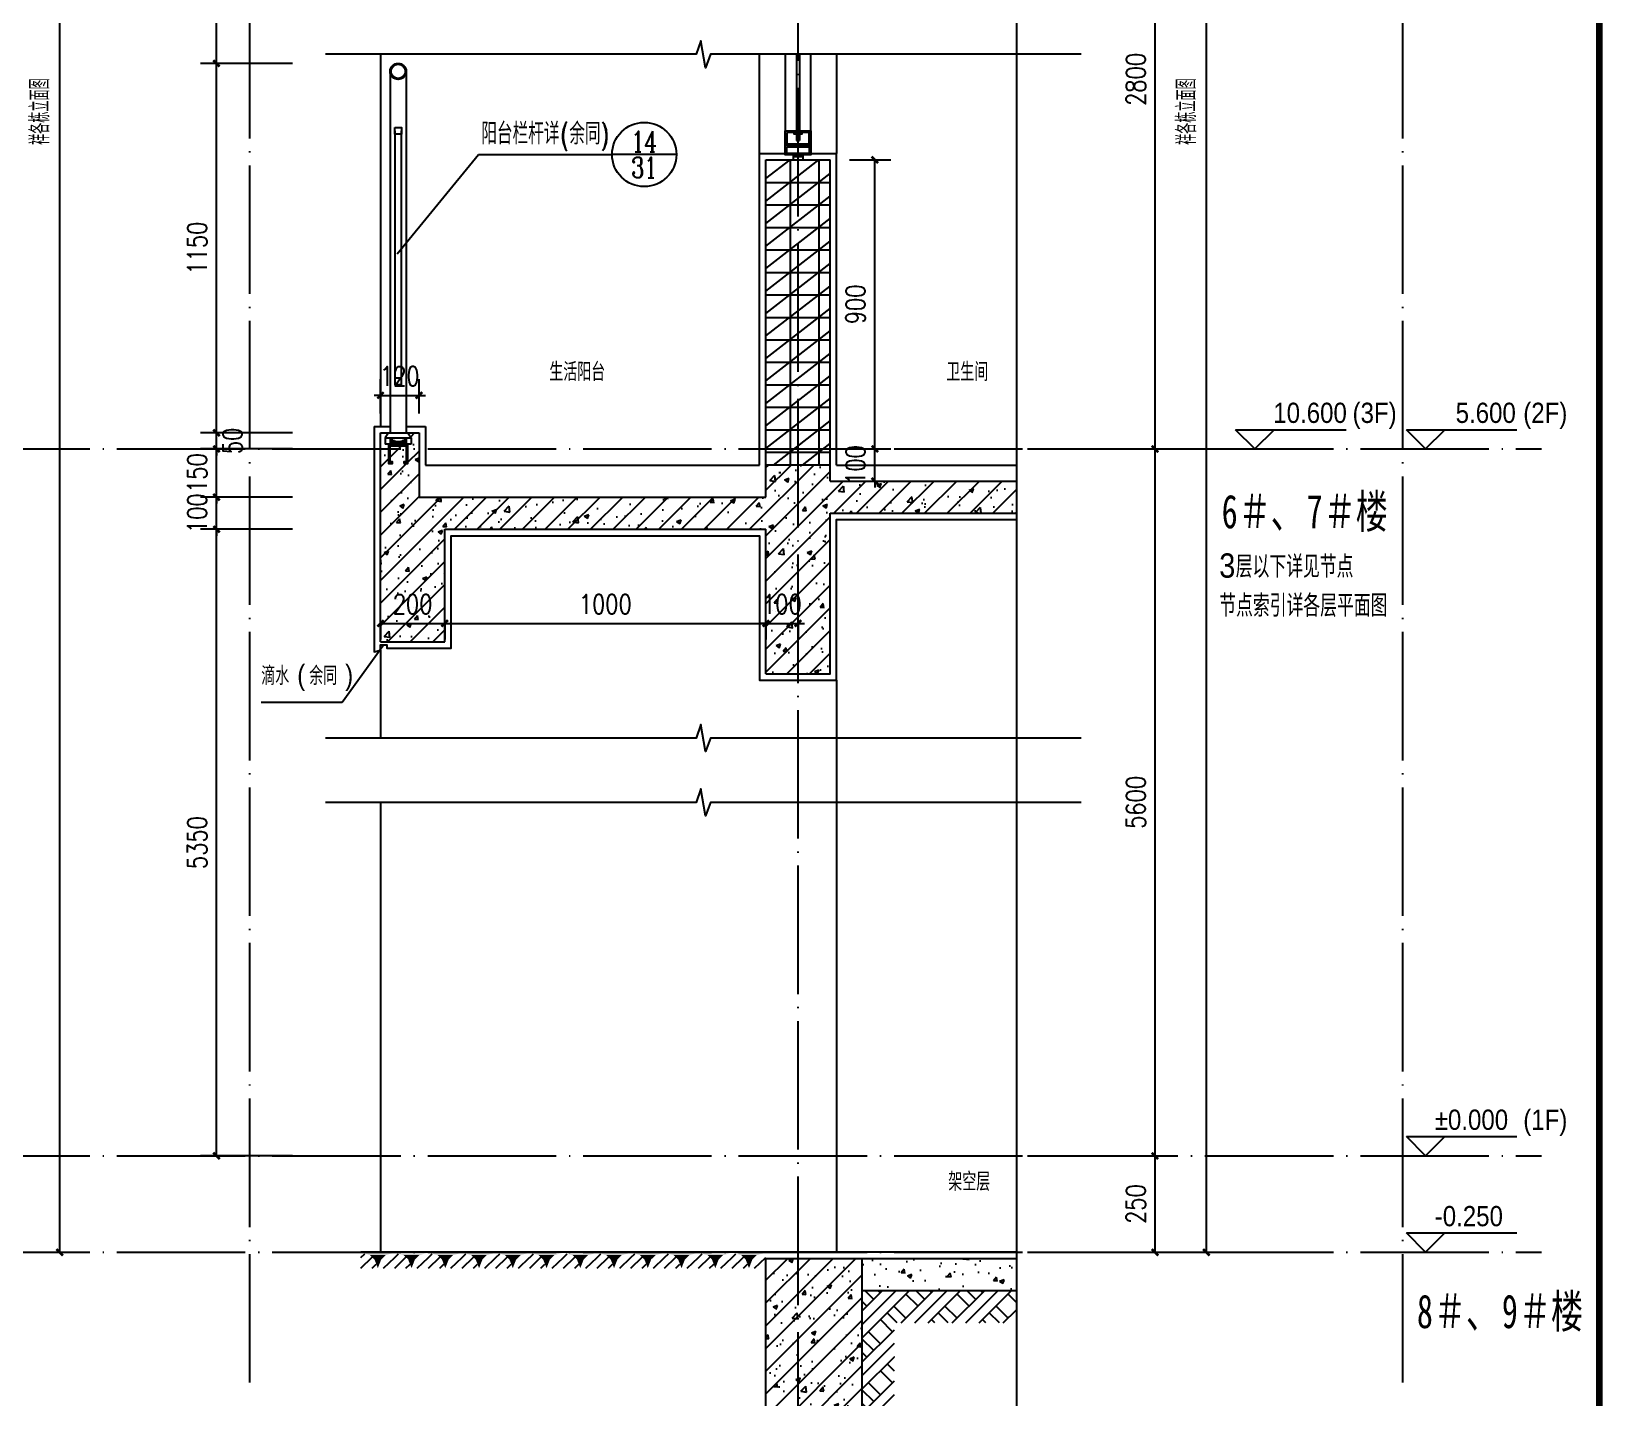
# Model space of a CAD drawing. Extents: x 718358 to 1668613, y -348838 to -159582.
# Drawn here: x 863786 to 868678, y -346642 to -342390 of the extents above; entities that cross this region are included whole.
import ezdxf
from ezdxf.enums import TextEntityAlignment as Align

# ---------------------------------------------------------------- set-up
doc = ezdxf.new("R2010")
doc.units = 0
doc.header["$LTSCALE"] = 1000
doc.linetypes.add('DOTE', pattern=[2.42, 2, -0.2, 0.02, -0.2])
for name, color, linetype in [('建-可见线', 7, 'Continuous'), ('建-图例填充', 251, 'Continuous'), ('建-图框', 4, 'Continuous'), ('建-墙体', 2, 'Continuous'), ('建-尺寸', 73, 'Continuous'), ('建-引出', 3, 'Continuous'), ('建-房间名', 7, 'Continuous'), ('建-标高', 3, 'Continuous'), ('建-楼梯-护栏', 163, 'Continuous'), ('建-符号', 3, 'Continuous'), ('建-符号说明', 7, 'Continuous'), ('建-索引', 3, 'Continuous'), ('建-轮廓线', 7, 'Continuous'), ('建-轴网', 14, 'DOTE'), ('建-门窗剖', 4, 'Continuous'), ('建-阳台', 5, 'Continuous')]:
    doc.layers.add(name, color=color, linetype=linetype)
doc.styles.add('_TCH_DIM', font='gt单线西文.shx', dxfattribs={"width": 0.8, "bigfont": 'gt单线中文.shx'})
doc.styles.add('_TCH_LABEL', font='COMPLEX', dxfattribs={"bigfont": 'GBCBIG'})
doc.styles.add('_TCH_SPACE', font='gt单线西文.shx', dxfattribs={"width": 0.8, "height": 5, "bigfont": 'gt单线中文.shx'})
doc.styles.add('DIM_FONT', font='SIMPLEX.shx', dxfattribs={"width": 0.8, "bigfont": 'GBCBIG.shx'})
doc.styles.add('黑体字', font='simhei.ttf', dxfattribs={"width": 0.7})
doc.dimstyles.new('DIMN20', dxfattribs={"dimscale": 0.2, "dimtxt": 300, "dimasz": 100, "dimexe": 250, "dimexo": 300, "dimgap": 150, "dimtad": 1, "dimdec": 0, "dimzin": 0, "dimdsep": 46, "dimtxsty": 'DIM_FONT', "dimblk": 'ARCHTICK', "dimcen": 0.09, "dimdle": 1, "dimclrt": 7, "dimazin": 2, "dimtfac": 1, "dimtdec": 0, "dimtix": 1, "dimtmove": 2, "dimatfit": 3, "dimldrblk": 'ARCHTICK', "dimfxl": 1, "dimtolj": 1, "dimtzin": 0, "dimarcsym": 0})

# ---------------------------------------------------------------- blocks, each defined once
blk = doc.blocks.new('ghgdfsdsa')
at = {"layer": '建-楼梯-护栏'}
for p, q in [((915644.9, -350305.3), (915644.9, -351430.3)), ((915694.9, -350305.3), (915694.9, -351430.3)), ((915659.9, -350490.3), (915659.9, -351280.3)), ((915679.9, -351280.3), (915679.9, -350490.3)), ((915679.9, -351260.3), (915659.9, -351260.3)), ((915679.9, -351280.3), (915659.9, -351280.3)), ((915639.9, -351430.3), (915629.9, -351445.3)), ((915629.9, -351445.3), (915629.9, -351465.3)), ((915629.9, -351445.3), (915709.9, -351445.3)), ((915639.9, -351430.3), (915699.9, -351430.3)), ((915644.9, -351445.3), (915644.9, -351465.3)), ((915694.9, -351445.3), (915694.9, -351465.3)), ((915699.9, -351430.3), (915709.9, -351445.3)), ((915709.9, -351445.3), (915709.9, -351465.3)), ((915709.9, -351465.3), (915629.9, -351465.3)), ((915644.9, -351450.3), (915644.9, -351455.3)), ((915644.9, -351460.3), (915644.9, -351465.3)), ((915649.9, -351449.2), (915649.9, -351465.3)), ((915654.9, -351452.1), (915654.9, -351465.3)), ((915659.9, -351454), (915659.9, -351465.3)), ((915664.9, -351455.1), (915664.9, -351465.3)), ((915669.9, -351455.5), (915669.9, -351465.3)), ((915674.9, -351455.1), (915674.9, -351465.3)), ((915679.9, -351454), (915679.9, -351465.3)), ((915684.9, -351452.1), (915684.9, -351465.3)), ((915689.9, -351449.2), (915689.9, -351465.3)), ((915694.9, -351450.3), (915694.9, -351455.3)), ((915694.9, -351460.3), (915694.9, -351465.3))]:
    blk.add_line(p, q, dxfattribs=at)
for points in [[(915659.9, -350480.3), (915679.9, -350480.3), (915679.9, -350500.3), (915659.9, -350500.3)], [(915687.4, -351525.3), (915699.9, -351525.3), (915699.9, -351465.3), (915639.9, -351465.3), (915639.9, -351525.3), (915652.4, -351525.3), (915652.4, -351520.3), (915644.9, -351520.3), (915644.9, -351470.3), (915694.9, -351470.3), (915694.9, -351520.3), (915687.4, -351520.3)]]:
    blk.add_lwpolyline(points, close=True, dxfattribs=at)
for radius in [25, 22]:
    blk.add_circle((915669.9, -350305.3), radius, dxfattribs=at)
blk = doc.blocks.new('4d')
at = {"layer": '建-门窗剖'}
for p, q in [((465583.3, 69315.1), (465593.3, 69315.1)), ((465573.3, 69270.1), (465573.3, 69255.1)), ((465573.3, 69265.1), (465603.3, 69265.1)), ((465603.3, 69270.1), (465603.3, 69255.1))]:
    blk.add_line(p, q, dxfattribs=at)
for points in [[(465553.3, 69340.1), (465553.3, 69305.1), (465623.3, 69305.1), (465623.3, 69340.1), (465600.3, 69340.1), (465600.3, 69335.1), (465595.3, 69335.1), (465595.3, 69345.1), (465628.3, 69345.1), (465628.3, 69300.1), (465548.3, 69300.1), (465548.3, 69345.1), (465581.3, 69345.1), (465581.3, 69335.1), (465576.3, 69335.1), (465576.3, 69340.1)], [(465548.3, 69300.1), (465628.3, 69300.1), (465628.3, 69270.1), (465548.3, 69270.1)], [(465553.3, 69295.1), (465623.3, 69295.1), (465623.3, 69275.1), (465553.3, 69275.1)]]:
    blk.add_lwpolyline(points, close=True, dxfattribs=at)
blk = doc.blocks.new('_ArchTick')
at = {"color": 0, "linetype": 'ByBlock', "const_width": 0.4}
blk.add_lwpolyline([(-0.5, -0.5), (0.5, 0.5)], dxfattribs=at)
blk = doc.blocks.new('*D1855')
at = {"layer": 'Defpoints', "color": 0, "transparency": 16777216}
for p in [(863257.1, -339089.6), (863873.8, -339089.6), (863257.1, -346189.6)]:
    blk.add_point(p, dxfattribs=at)
at = {"layer": '建-尺寸', "color": 0, "lineweight": -2, "transparency": 16777216}
for p, q in [((863317.1, -339089.6), (863923.8, -339089.6)), ((863873.8, -346189.8), (863873.8, -339089.4)), ((863317.1, -346189.6), (863923.8, -346189.6))]:
    blk.add_line(p, q, dxfattribs=at)
at = {"layer": '建-尺寸', "color": 0, "lineweight": -2, "transparency": 16777216, "xscale": 20, "yscale": 20, "zscale": 20}
for p, rotation in [((863873.8, -339089.6), 90), ((863873.8, -346189.6), 270)]:
    blk.add_blockref('_ArchTick', p, dxfattribs=dict(at, rotation=rotation))
at = {"layer": '建-尺寸', "color": 7, "transparency": 16777216, "insert": (863811.8, -342639.6), "char_height": 60, "attachment_point": 5, "rotation": 90, "style": 'DIM_FONT'}
blk.add_mtext('\\A1;祥各栋立面图', dxfattribs=at)
blk = doc.blocks.new('$LinePat$00000015')
for p, q in [((0, -90), (71, -19)), ((0, -300), (211, -89)), ((210, -300), (286, -224)), ((420, -300), (630, -90))]:
    blk.add_line(p, q)
for points in [[(0, 0), (630, 0), (168, -45), (462, -45)], [(168, -45), (462, -45), (252, -132), (378, -132)], [(252, -132), (378, -132), (315, -300)]]:
    blk.add_solid(points)
blk = doc.blocks.new('*D1901')
at = {"layer": 'Defpoints', "color": 0, "transparency": 16777216}
for p in [(866827.6, -345889.6), (867284.3, -345889.6), (866827.6, -346189.6)]:
    blk.add_point(p, dxfattribs=at)
at = {"layer": '建-尺寸', "color": 0, "lineweight": -2, "transparency": 16777216}
for p, q in [((866887.6, -345889.6), (867334.3, -345889.6)), ((867284.3, -346189.8), (867284.3, -345889.4)), ((866887.6, -346189.6), (867334.3, -346189.6))]:
    blk.add_line(p, q, dxfattribs=at)
at = {"layer": '建-尺寸', "color": 0, "lineweight": -2, "transparency": 16777216, "xscale": 20, "yscale": 20, "zscale": 20}
for p, rotation in [((867284.3, -345889.6), 90), ((867284.3, -346189.6), 270)]:
    blk.add_blockref('_ArchTick', p, dxfattribs=dict(at, rotation=rotation))
at = {"layer": '建-尺寸', "color": 7, "transparency": 16777216, "insert": (867224.3, -346039.6), "char_height": 60, "attachment_point": 5, "rotation": 90, "style": 'DIM_FONT'}
blk.add_mtext('\\A1;250', dxfattribs=at)
blk = doc.blocks.new('*D1902')
at = {"layer": 'Defpoints', "color": 0, "transparency": 16777216}
for p in [(866827.6, -343689.6), (867284.3, -343689.6), (866827.6, -345889.6)]:
    blk.add_point(p, dxfattribs=at)
at = {"layer": '建-尺寸', "color": 0, "lineweight": -2, "transparency": 16777216}
for p, q in [((866887.6, -343689.6), (867334.3, -343689.6)), ((867284.3, -345889.8), (867284.3, -343689.4)), ((866887.6, -345889.6), (867334.3, -345889.6))]:
    blk.add_line(p, q, dxfattribs=at)
at = {"layer": '建-尺寸', "color": 0, "lineweight": -2, "transparency": 16777216, "xscale": 20, "yscale": 20, "zscale": 20}
for p, rotation in [((867284.3, -343689.6), 90), ((867284.3, -345889.6), 270)]:
    blk.add_blockref('_ArchTick', p, dxfattribs=dict(at, rotation=rotation))
at = {"layer": '建-尺寸', "color": 7, "transparency": 16777216, "insert": (867224.3, -344789.6), "char_height": 60, "attachment_point": 5, "rotation": 90, "style": 'DIM_FONT'}
blk.add_mtext('\\A1;5600', dxfattribs=at)
blk = doc.blocks.new('*D1903')
at = {"layer": 'Defpoints', "color": 0, "transparency": 16777216}
for p in [(866827.6, -341389.6), (867284.3, -341389.6), (866827.6, -343689.6)]:
    blk.add_point(p, dxfattribs=at)
at = {"layer": '建-尺寸', "color": 0, "lineweight": -2, "transparency": 16777216}
for p, q in [((866887.6, -341389.6), (867334.3, -341389.6)), ((867284.3, -343689.8), (867284.3, -341389.4)), ((866887.6, -343689.6), (867334.3, -343689.6))]:
    blk.add_line(p, q, dxfattribs=at)
at = {"layer": '建-尺寸', "color": 0, "lineweight": -2, "transparency": 16777216, "xscale": 20, "yscale": 20, "zscale": 20}
for p, rotation in [((867284.3, -341389.6), 90), ((867284.3, -343689.6), 270)]:
    blk.add_blockref('_ArchTick', p, dxfattribs=dict(at, rotation=rotation))
at = {"layer": '建-尺寸', "color": 7, "transparency": 16777216, "insert": (867224.3, -342539.6), "char_height": 60, "attachment_point": 5, "rotation": 90, "style": 'DIM_FONT'}
blk.add_mtext('\\A1;2800', dxfattribs=at)
blk = doc.blocks.new('*D1906')
at = {"layer": 'Defpoints', "color": 0, "transparency": 16777216}
for p in [(866827.6, -339089.6), (867444.3, -339089.6), (866827.6, -346189.6)]:
    blk.add_point(p, dxfattribs=at)
at = {"layer": '建-尺寸', "color": 0, "lineweight": -2, "transparency": 16777216}
for p, q in [((866887.6, -339089.6), (867494.3, -339089.6)), ((867444.3, -346189.8), (867444.3, -339089.4)), ((866887.6, -346189.6), (867494.3, -346189.6))]:
    blk.add_line(p, q, dxfattribs=at)
at = {"layer": '建-尺寸', "color": 0, "lineweight": -2, "transparency": 16777216, "xscale": 20, "yscale": 20, "zscale": 20}
for p, rotation in [((867444.3, -339089.6), 90), ((867444.3, -346189.6), 270)]:
    blk.add_blockref('_ArchTick', p, dxfattribs=dict(at, rotation=rotation))
at = {"layer": '建-尺寸', "color": 7, "transparency": 16777216, "insert": (867382.3, -342639.6), "char_height": 60, "attachment_point": 5, "rotation": 90, "style": 'DIM_FONT'}
blk.add_mtext('\\A1;祥各栋立面图', dxfattribs=at)
blk = doc.blocks.new('*D1911')
at = {"layer": 'Defpoints', "color": 0, "transparency": 16777216}
for p in [(864362.1, -343939.6), (864658.7, -343939.6), (864658.7, -345889.6)]:
    blk.add_point(p, dxfattribs=at)
at = {"layer": '建-尺寸', "color": 0, "lineweight": -2, "transparency": 16777216}
for p, q in [((864598.7, -343939.6), (864312.1, -343939.6)), ((864362.1, -345889.8), (864362.1, -343939.4)), ((864598.7, -345889.6), (864312.1, -345889.6))]:
    blk.add_line(p, q, dxfattribs=at)
at = {"layer": '建-尺寸', "color": 0, "lineweight": -2, "transparency": 16777216, "xscale": 20, "yscale": 20, "zscale": 20}
for p, rotation in [((864362.1, -343939.6), 90), ((864362.1, -345889.6), 270)]:
    blk.add_blockref('_ArchTick', p, dxfattribs=dict(at, rotation=rotation))
at = {"layer": '建-尺寸', "color": 7, "transparency": 16777216, "insert": (864302.1, -344914.6), "char_height": 60, "attachment_point": 5, "rotation": 90, "style": 'DIM_FONT'}
blk.add_mtext('\\A1;5350', dxfattribs=at)
blk = doc.blocks.new('*D1912')
at = {"layer": 'Defpoints', "color": 0, "transparency": 16777216}
for p in [(864362.1, -343839.6), (864658.7, -343839.6), (864658.7, -343939.6)]:
    blk.add_point(p, dxfattribs=at)
at = {"layer": '建-尺寸', "color": 0, "lineweight": -2, "transparency": 16777216}
for p, q in [((864598.7, -343839.6), (864312.1, -343839.6)), ((864362.1, -343839.6), (864362.1, -343819.6)), ((864362.1, -343939.6), (864362.1, -343839.6)), ((864598.7, -343939.6), (864312.1, -343939.6)), ((864362.1, -343939.6), (864362.1, -343959.6))]:
    blk.add_line(p, q, dxfattribs=at)
at = {"layer": '建-尺寸', "color": 0, "lineweight": -2, "transparency": 16777216, "xscale": 20, "yscale": 20, "zscale": 20}
for p, rotation in [((864362.1, -343839.6), 270), ((864362.1, -343939.6), 90)]:
    blk.add_blockref('_ArchTick', p, dxfattribs=dict(at, rotation=rotation))
at = {"layer": '建-尺寸', "color": 7, "transparency": 16777216, "insert": (864302.1, -343889.6), "char_height": 60, "attachment_point": 5, "rotation": 90, "style": 'DIM_FONT'}
blk.add_mtext('\\A1;100', dxfattribs=at)
blk = doc.blocks.new('*D1913')
at = {"layer": 'Defpoints', "color": 0, "transparency": 16777216}
for p in [(864362.1, -343689.6), (864658.7, -343689.6), (864658.7, -343839.6)]:
    blk.add_point(p, dxfattribs=at)
at = {"layer": '建-尺寸', "color": 0, "lineweight": -2, "transparency": 16777216}
for p, q in [((864598.7, -343689.6), (864312.1, -343689.6)), ((864362.1, -343689.6), (864362.1, -343669.6)), ((864362.1, -343839.6), (864362.1, -343689.6)), ((864598.7, -343839.6), (864312.1, -343839.6)), ((864362.1, -343839.6), (864362.1, -343859.6))]:
    blk.add_line(p, q, dxfattribs=at)
at = {"layer": '建-尺寸', "color": 0, "lineweight": -2, "transparency": 16777216, "xscale": 20, "yscale": 20, "zscale": 20}
for p, rotation in [((864362.1, -343689.6), 270), ((864362.1, -343839.6), 90)]:
    blk.add_blockref('_ArchTick', p, dxfattribs=dict(at, rotation=rotation))
at = {"layer": '建-尺寸', "color": 7, "transparency": 16777216, "insert": (864302.1, -343764.6), "char_height": 60, "attachment_point": 5, "rotation": 90, "style": 'DIM_FONT'}
blk.add_mtext('\\A1;150', dxfattribs=at)
blk = doc.blocks.new('*D1914')
at = {"layer": 'Defpoints', "color": 0, "transparency": 16777216}
for p in [(864362.1, -343639.6), (864658.7, -343639.6), (864658.7, -343689.6)]:
    blk.add_point(p, dxfattribs=at)
at = {"layer": '建-尺寸', "color": 0, "lineweight": -2, "transparency": 16777216}
for p, q in [((864598.7, -343639.6), (864312.1, -343639.6)), ((864362.1, -343639.6), (864362.1, -343619.6)), ((864362.1, -343689.6), (864362.1, -343639.6)), ((864598.7, -343689.6), (864312.1, -343689.6)), ((864362.1, -343689.6), (864362.1, -343709.6))]:
    blk.add_line(p, q, dxfattribs=at)
at = {"layer": '建-尺寸', "color": 0, "lineweight": -2, "transparency": 16777216, "xscale": 20, "yscale": 20, "zscale": 20}
for p, rotation in [((864362.1, -343639.6), 270), ((864362.1, -343689.6), 90)]:
    blk.add_blockref('_ArchTick', p, dxfattribs=dict(at, rotation=rotation))
at = {"layer": '建-尺寸', "color": 7, "transparency": 16777216, "insert": (864412.1, -343664.6), "char_height": 60, "attachment_point": 5, "rotation": 90, "style": 'DIM_FONT'}
blk.add_mtext('\\A1;50', dxfattribs=at)
blk = doc.blocks.new('*D1915')
at = {"layer": 'Defpoints', "color": 0, "transparency": 16777216}
for p in [(864362.1, -342489.6), (864658.7, -342489.6), (864658.7, -343639.6)]:
    blk.add_point(p, dxfattribs=at)
at = {"layer": '建-尺寸', "color": 0, "lineweight": -2, "transparency": 16777216}
for p, q in [((864598.7, -342489.6), (864312.1, -342489.6)), ((864362.1, -343639.8), (864362.1, -342489.4)), ((864598.7, -343639.6), (864312.1, -343639.6))]:
    blk.add_line(p, q, dxfattribs=at)
at = {"layer": '建-尺寸', "color": 0, "lineweight": -2, "transparency": 16777216, "xscale": 20, "yscale": 20, "zscale": 20}
for p, rotation in [((864362.1, -342489.6), 90), ((864362.1, -343639.6), 270)]:
    blk.add_blockref('_ArchTick', p, dxfattribs=dict(at, rotation=rotation))
at = {"layer": '建-尺寸', "color": 7, "transparency": 16777216, "insert": (864302.1, -343064.6), "char_height": 60, "attachment_point": 5, "rotation": 90, "style": 'DIM_FONT'}
blk.add_mtext('\\A1;1150', dxfattribs=at)
blk = doc.blocks.new('*D1916')
at = {"layer": 'Defpoints', "color": 0, "transparency": 16777216}
for p in [(864362.1, -341639.6), (864658.7, -341639.6), (864658.7, -342489.6)]:
    blk.add_point(p, dxfattribs=at)
at = {"layer": '建-尺寸', "color": 0, "lineweight": -2, "transparency": 16777216}
for p, q in [((864598.7, -341639.6), (864312.1, -341639.6)), ((864362.1, -342489.8), (864362.1, -341639.4)), ((864598.7, -342489.6), (864312.1, -342489.6))]:
    blk.add_line(p, q, dxfattribs=at)
at = {"layer": '建-尺寸', "color": 0, "lineweight": -2, "transparency": 16777216, "xscale": 20, "yscale": 20, "zscale": 20}
for p, rotation in [((864362.1, -341639.6), 90), ((864362.1, -342489.6), 270)]:
    blk.add_blockref('_ArchTick', p, dxfattribs=dict(at, rotation=rotation))
at = {"layer": '建-尺寸', "color": 7, "transparency": 16777216, "insert": (864302.1, -342064.6), "char_height": 60, "attachment_point": 5, "rotation": 90, "style": 'DIM_FONT'}
blk.add_mtext('\\A1;1350', dxfattribs=at)
blk = doc.blocks.new('*D1932')
at = {"layer": 'Defpoints', "color": 0, "transparency": 16777216}
for p in [(864872.7, -344173.4), (865072.7, -344173.4), (865072.7, -344232.4)]:
    blk.add_point(p, dxfattribs=at)
at = {"layer": '建-尺寸', "color": 0, "lineweight": -2, "transparency": 16777216}
for p, q in [((864872.5, -344232.4), (865072.9, -344232.4)), ((864872.7, -344233.4), (864872.7, -344282.4)), ((865072.7, -344233.4), (865072.7, -344282.4))]:
    blk.add_line(p, q, dxfattribs=at)
at = {"layer": '建-尺寸', "color": 0, "lineweight": -2, "transparency": 16777216, "xscale": 20, "yscale": 20, "zscale": 20, "rotation": 180}
blk.add_blockref('_ArchTick', (864872.7, -344232.4), dxfattribs=at)
at = {"layer": '建-尺寸', "color": 0, "lineweight": -2, "transparency": 16777216, "xscale": 20, "yscale": 20, "zscale": 20}
blk.add_blockref('_ArchTick', (865072.7, -344232.4), dxfattribs=at)
at = {"layer": '建-尺寸', "color": 7, "transparency": 16777216, "insert": (864972.7, -344172.4), "char_height": 60, "attachment_point": 5, "style": 'DIM_FONT'}
blk.add_mtext('\\A1;200', dxfattribs=at)
blk = doc.blocks.new('*D1933')
at = {"layer": 'Defpoints', "color": 0, "transparency": 16777216}
for p in [(865072.7, -344173.4), (866072.7, -344173.4), (866072.7, -344232.4)]:
    blk.add_point(p, dxfattribs=at)
at = {"layer": '建-尺寸', "color": 0, "lineweight": -2, "transparency": 16777216}
for p, q in [((865072.5, -344232.4), (866072.9, -344232.4)), ((865072.7, -344233.4), (865072.7, -344282.4)), ((866072.7, -344233.4), (866072.7, -344282.4))]:
    blk.add_line(p, q, dxfattribs=at)
at = {"layer": '建-尺寸', "color": 0, "lineweight": -2, "transparency": 16777216, "xscale": 20, "yscale": 20, "zscale": 20, "rotation": 180}
blk.add_blockref('_ArchTick', (865072.7, -344232.4), dxfattribs=at)
at = {"layer": '建-尺寸', "color": 0, "lineweight": -2, "transparency": 16777216, "xscale": 20, "yscale": 20, "zscale": 20}
blk.add_blockref('_ArchTick', (866072.7, -344232.4), dxfattribs=at)
at = {"layer": '建-尺寸', "color": 7, "transparency": 16777216, "insert": (865572.7, -344172.4), "char_height": 60, "attachment_point": 5, "style": 'DIM_FONT'}
blk.add_mtext('\\A1;1000', dxfattribs=at)
blk = doc.blocks.new('*D1934')
at = {"layer": 'Defpoints', "color": 0, "transparency": 16777216}
for p in [(866072.7, -344173.4), (866172.7, -344173.4), (866172.7, -344232.4)]:
    blk.add_point(p, dxfattribs=at)
at = {"layer": '建-尺寸', "color": 0, "lineweight": -2, "transparency": 16777216}
for p, q in [((866072.7, -344232.4), (866052.7, -344232.4)), ((866072.7, -344232.4), (866172.7, -344232.4)), ((866072.7, -344233.4), (866072.7, -344282.4)), ((866172.7, -344232.4), (866192.7, -344232.4)), ((866172.7, -344233.4), (866172.7, -344282.4))]:
    blk.add_line(p, q, dxfattribs=at)
at = {"layer": '建-尺寸', "color": 0, "lineweight": -2, "transparency": 16777216, "xscale": 20, "yscale": 20, "zscale": 20}
blk.add_blockref('_ArchTick', (866072.7, -344232.4), dxfattribs=at)
at = {"layer": '建-尺寸', "color": 0, "lineweight": -2, "transparency": 16777216, "xscale": 20, "yscale": 20, "zscale": 20, "rotation": 180}
blk.add_blockref('_ArchTick', (866172.7, -344232.4), dxfattribs=at)
at = {"layer": '建-尺寸', "color": 7, "transparency": 16777216, "insert": (866122.7, -344172.4), "char_height": 60, "attachment_point": 5, "style": 'DIM_FONT'}
blk.add_mtext('\\A1;100', dxfattribs=at)
blk = doc.blocks.new('*D2939')
at = {"layer": 'Defpoints', "color": 0, "transparency": 16777216}
for p in [(864992.7, -343522.7), (864872.7, -343639.6), (864992.7, -343639.6)]:
    blk.add_point(p, dxfattribs=at)
at = {"layer": '建-尺寸', "color": 0, "lineweight": -2, "transparency": 16777216}
for p, q in [((864872.7, -343579.6), (864872.7, -343472.7)), ((864992.7, -343579.6), (864992.7, -343472.7)), ((864872.7, -343522.7), (864852.7, -343522.7)), ((864872.7, -343522.7), (864992.7, -343522.7)), ((864992.7, -343522.7), (865012.7, -343522.7))]:
    blk.add_line(p, q, dxfattribs=at)
at = {"layer": '建-尺寸', "color": 0, "lineweight": -2, "transparency": 16777216, "xscale": 20, "yscale": 20, "zscale": 20}
blk.add_blockref('_ArchTick', (864872.7, -343522.7), dxfattribs=at)
at = {"layer": '建-尺寸', "color": 0, "lineweight": -2, "transparency": 16777216, "xscale": 20, "yscale": 20, "zscale": 20, "rotation": 180}
blk.add_blockref('_ArchTick', (864992.7, -343522.7), dxfattribs=at)
at = {"layer": '建-尺寸', "color": 7, "transparency": 16777216, "insert": (864932.7, -343462.7), "char_height": 60, "attachment_point": 5, "style": 'DIM_FONT'}
blk.add_mtext('\\A1;120', dxfattribs=at)
blk = doc.blocks.new('*D2940')
at = {"layer": 'Defpoints', "color": 0, "transparency": 16777216}
for p in [(866272.7, -343689.6), (866412, -343689.6), (866272.7, -343789.6)]:
    blk.add_point(p, dxfattribs=at)
at = {"layer": '建-尺寸', "color": 0, "lineweight": -2, "transparency": 16777216}
for p, q in [((866332.7, -343689.6), (866462, -343689.6)), ((866412, -343689.6), (866412, -343669.6)), ((866412, -343789.6), (866412, -343689.6)), ((866332.7, -343789.6), (866462, -343789.6)), ((866412, -343789.6), (866412, -343809.6))]:
    blk.add_line(p, q, dxfattribs=at)
at = {"layer": '建-尺寸', "color": 0, "lineweight": -2, "transparency": 16777216, "xscale": 20, "yscale": 20, "zscale": 20}
for p, rotation in [((866412, -343689.6), 270), ((866412, -343789.6), 90)]:
    blk.add_blockref('_ArchTick', p, dxfattribs=dict(at, rotation=rotation))
at = {"layer": '建-尺寸', "color": 7, "transparency": 16777216, "insert": (866352, -343739.6), "char_height": 60, "attachment_point": 5, "rotation": 90, "style": 'DIM_FONT'}
blk.add_mtext('\\A1;100', dxfattribs=at)
blk = doc.blocks.new('*D2941')
at = {"layer": 'Defpoints', "color": 0, "transparency": 16777216}
for p in [(866272.7, -342789.6), (866412, -342789.6), (866272.7, -343689.6)]:
    blk.add_point(p, dxfattribs=at)
at = {"layer": '建-尺寸', "color": 0, "lineweight": -2, "transparency": 16777216}
for p, q in [((866332.7, -342789.6), (866462, -342789.6)), ((866412, -343689.8), (866412, -342789.4)), ((866332.7, -343689.6), (866462, -343689.6))]:
    blk.add_line(p, q, dxfattribs=at)
at = {"layer": '建-尺寸', "color": 0, "lineweight": -2, "transparency": 16777216, "xscale": 20, "yscale": 20, "zscale": 20}
for p, rotation in [((866412, -342789.6), 90), ((866412, -343689.6), 270)]:
    blk.add_blockref('_ArchTick', p, dxfattribs=dict(at, rotation=rotation))
at = {"layer": '建-尺寸', "color": 7, "transparency": 16777216, "insert": (866352, -343239.6), "char_height": 60, "attachment_point": 5, "rotation": 90, "style": 'DIM_FONT'}
blk.add_mtext('\\A1;900', dxfattribs=at)

msp = doc.modelspace()

# ---------------------------------------------------------------- hatches: boundary and pattern name
at = {"layer": '建-图例填充'}
h = msp.add_hatch(dxfattribs=at)
h.set_pattern_fill('空心砖', color=256, scale=20, style=0)
h.set_pattern_definition([(0, (2788.844, 0), (0, 70), []), (37.875, (2868.844, 0), (-33.9230555, 43.6153314), []), (90, (2868.84, 0), (-90, 6e-15), [])])
h.paths.add_polyline_path([(866272.7, -342789.6), (866072.7, -342789.6), (866072.7, -343739.6), (866272.7, -343739.6)])
h = msp.add_hatch(dxfattribs=at)
h.set_pattern_fill('钢筋混凝土', color=256, scale=20, style=0)
h.set_pattern_definition([(45, (2788.844, 0), (-35.355339, 35.355339), []), (50, (2788.84, 0), (143.452037, -12.550427), [15, -165]), (355, (2788.84, 0), (-27.750267, 150.438427), [12, -132]), (100.4514, (2800.8, -1.05), (115.701876, 137.887908), [12.748038, -140.228422]), (46.1842, (2788.84, 40), (213.44821, -33.103803), [22.5, -247.5]), (96.6356, (2806.63, 37.24), (186.93254, 194.823574), [19.12206, -210.3426]), (351.1842, (2788.84, 40), (186.93239, 194.82372), [18, -198]), (21, (2808.84, 30), (119.38141, -80.523778), [15, -165]), (326, (2808.84, 30), (48.663066, 145.03001), [12, -132]), (71.4514, (2818.79, 23.29), (168.044526, 64.5061), [12.748038, -140.228422]), (37.5, (2788.844, 0), (2.431971, 66.5787708), [0, -130.4, 0, -134, 0, -132.5]), (7.5, (2788.844, 0), (52.6139075, 78.8823424), [0, -76.4, 0, -127.4, 0, -50.5]), (327.5, (2744.244, 0), (106.7644872, -4.5109743), [0, -50, 0, -156, 0, -207]), (317.5, (2724.24, 0), (116.637234, 20.020996), [0, -65, 0, -103.6, 0, -147])])
h.paths.add_polyline_path([(866072.7, -343939.6), (866072.7, -344389.6), (866272.7, -344389.6), (866272.7, -343889.6), (866852.8, -343889.6), (866852.8, -343789.6), (866272.7, -343789.6), (866272.7, -343739.6), (866072.7, -343739.6), (866072.7, -343789.6), (866072.7, -343839.6), (864992.7, -343839.6), (864992.7, -343639.6), (864967.7, -343639.6), (864967.7, -343679.6), (864957.7, -343679.6), (864957.7, -343734.6), (864945.2, -343734.6), (864945.2, -343729.6), (864952.7, -343729.6), (864952.7, -343679.6), (864902.7, -343679.6), (864902.7, -343729.6), (864910.2, -343729.6), (864910.2, -343734.6), (864897.7, -343734.6), (864897.7, -343674.6), (864872.7, -343674.6), (864872.7, -344289.6), (865072.7, -344289.6), (865072.7, -343939.6)])
h = msp.add_hatch(dxfattribs=at)
h.set_pattern_fill('钢筋混凝土', color=256, scale=20, style=0)
h.set_pattern_definition([(45, (-50742.2, 7720.77), (-35.355339, 35.355339), []), (50, (-50742.2, 7720.77), (143.452037, -12.550427), [15, -165]), (355, (-50742.2, 7720.77), (-27.750267, 150.438427), [12, -132]), (100.4514, (-50730.25, 7719.73), (115.701876, 137.887908), [12.748038, -140.228422]), (46.1842, (-50742.2, 7760.77), (213.44821, -33.103803), [22.5, -247.5]), (96.6356, (-50724.41, 7758.01), (186.93254, 194.823574), [19.12206, -210.3426]), (351.1842, (-50742.2, 7760.77), (186.93239, 194.82372), [18, -198]), (21, (-50722.2, 7750.77), (119.38141, -80.523778), [15, -165]), (326, (-50722.2, 7750.77), (48.663066, 145.03001), [12, -132]), (71.4514, (-50712.25, 7744.06), (168.044526, 64.5061), [12.748038, -140.228422]), (37.5, (-50742.2, 7720.77), (2.431971, 66.5787708), [0, -130.4, 0, -134, 0, -132.5]), (7.5, (-50742.2, 7720.77), (52.6139075, 78.8823424), [0, -76.4, 0, -127.4, 0, -50.5]), (327.5, (-50786.8, 7720.77), (106.7644872, -4.5109743), [0, -50, 0, -156, 0, -207]), (317.5, (-50806.8, 7720.77), (116.637234, 20.0209965), [0, -65, 0, -103.6, 0, -147])])
h.paths.add_polyline_path([(866372.7, -346802.8), (866372.7, -346209.6), (866072.7, -346209.6), (866072.7, -346802.8)])
h = msp.add_hatch(dxfattribs=at)
h.set_pattern_fill('混凝土', color=256, scale=20, style=0)
h.set_pattern_definition([(50, (-12243.42, 450.25), (143.452037, -12.550427), [15, -165]), (355, (-12243.42, 450.25), (-27.750267, 150.438427), [12, -132]), (100.4514, (-12231.47, 449.2), (115.701876, 137.887908), [12.748038, -140.228422]), (46.1842, (-12243.42, 490.25), (213.44821, -33.103803), [22.5, -247.5]), (96.6356, (-12225.63, 487.5), (186.93254, 194.823574), [19.12206, -210.3426]), (351.1842, (-12243.42, 490.25), (186.93239, 194.82372), [18, -198]), (21, (-12223.42, 480.25), (119.38141, -80.523778), [15, -165]), (326, (-12223.42, 480.25), (48.663066, 145.03001), [12, -132]), (71.4514, (-12213.47, 473.54), (168.044526, 64.5061), [12.748038, -140.228422]), (37.5, (-12243.42, 450.25), (2.431971, 66.5787708), [0, -130.4, 0, -134, 0, -132.5]), (7.5, (-12243.42, 450.25), (52.6139075, 78.8823424), [0, -76.4, 0, -127.4, 0, -50.5]), (327.5, (-12288.02, 450.25), (106.7644872, -4.5109743), [0, -50, 0, -156, 0, -207]), (317.5, (-12308.02, 450.25), (116.637234, 20.0209965), [0, -65, 0, -103.6, 0, -147])])
h.paths.add_polyline_path([(866372.7, -346209.6), (866372.7, -346309.6), (866852.8, -346309.6), (866852.8, -346209.6)])
h = msp.add_hatch(dxfattribs=at)
h.set_pattern_fill('夯实土壤', color=256, scale=20, style=0)
h.set_pattern_definition([(45, (-50718.6, 7720.77), (-79.478802, 79.478802), []), (45, (-50676.6, 7720.77), (-79.478802, 79.478802), []), (45, (-50634.6, 7720.77), (-79.478802, 79.478802), []), (135, (-50718.6, 7720.77), (-79.478802, -79.478802), [53, -59.4]), (135, (-50697.6, 7741.77), (-79.478802, -79.478802), [53, -59.4]), (135, (-50676.6, 7762.77), (-79.478802, -79.478802), [53, -59.4])])
h.paths.add_polyline_path([(866372.7, -346802.8), (866386.3, -346802.8), (866401.2, -346760.8), (866409.9, -346809.9), (866472.7, -346809.9), (866472.7, -346409.6), (866852.8, -346409.6), (866852.8, -346309.6), (866372.7, -346309.6)])

# ---------------------------------------------------------------- linework, layer by layer
at = {"layer": '建-可见线'}
for p, q in [((866052.7, -343739.6), (866052.7, -342769.6)), ((866052.7, -342769.6), (866132.7, -342769.6)), ((866212.7, -342769.6), (866292.7, -342769.6)), ((866292.7, -343739.6), (866292.7, -342769.6)), ((864852.7, -343619.6), (864902.7, -343619.6)), ((864952.7, -343619.6), (865012.7, -343619.6)), ((865012.7, -343619.6), (865012.7, -343739.6)), ((865012.7, -343739.6), (866052.7, -343739.6)), ((866292.7, -343739.6), (866852.8, -343739.6)), ((866852.8, -346189.6), (864811.9, -346189.6))]:
    msp.add_line(p, q, dxfattribs=at)
msp.add_lwpolyline([(864852.7, -343619.6), (864852.7, -344321.2), (864852.7, -344321.2), (864872.7, -344316.1), (864872.7, -344309.6), (864872.7, -344299.6), (864892.7, -344299.6), (864892.7, -344309.6), (865092.7, -344309.6), (865092.7, -343959.6), (866052.7, -343959.6), (866052.7, -344409.6), (866292.7, -344409.6), (866292.7, -343909.6), (866852.8, -343909.6)], dxfattribs=at)
at = {"layer": '建-图框', "const_width": 20}
msp.add_lwpolyline([(852547.9, -348637.6), (868667.9, -348637.6), (868667.9, -337157.6), (852547.9, -337157.6)], close=True, dxfattribs=at)
at = {"layer": '建-墙体'}
for p, q in [((866072.7, -343789.6), (866072.7, -342789.6)), ((866072.7, -342789.6), (866272.7, -342789.6)), ((866272.7, -343789.6), (866272.7, -342789.6)), ((864872.7, -344289.6), (864872.7, -343639.6)), ((864872.7, -343639.6), (864992.7, -343639.6)), ((864992.7, -343639.6), (864992.7, -343839.6)), ((866272.7, -343739.6), (866072.7, -343739.6)), ((866072.7, -343839.6), (866072.7, -343789.6)), ((866272.7, -343789.6), (866852.8, -343789.6)), ((864992.7, -343839.6), (866072.7, -343839.6)), ((866272.7, -344389.6), (866272.7, -343889.6)), ((866272.7, -343889.6), (866852.8, -343889.6)), ((865072.7, -343939.6), (866072.7, -343939.6)), ((865072.7, -344289.6), (865072.7, -343939.6)), ((866072.7, -344389.6), (866072.7, -343939.6)), ((864872.7, -344289.6), (865072.7, -344289.6)), ((866072.7, -344389.6), (866272.7, -344389.6)), ((866852.8, -346209.6), (866072.7, -346209.6)), ((866072.7, -346802.8), (866072.7, -346209.6)), ((866372.7, -346802.8), (866372.7, -346209.6)), ((866852.8, -346309.6), (866372.7, -346309.6))]:
    msp.add_line(p, q, dxfattribs=at)
at = {"layer": '建-引出'}
for p, q in [((864882.7, -344299.6), (864753, -344478.2)), ((864753, -344478.2), (864501.4, -344478.2))]:
    msp.add_line(p, q, dxfattribs=at)
at = {"layer": '建-标高'}
for p, q in [((867595.4, -343689.6), (867535.4, -343629.6)), ((867535.4, -343629.6), (867879.4, -343629.6)), ((867595.4, -343689.6), (867655.4, -343629.6)), ((868126.9, -343689.6), (868066.9, -343629.6)), ((868066.9, -343629.6), (868410.9, -343629.6)), ((868126.9, -343689.6), (868186.9, -343629.6)), ((867232, -343689.6), (867655.4, -343689.6)), ((868126.9, -345889.6), (868066.9, -345829.6)), ((868066.9, -345829.6), (868410.9, -345829.6)), ((868126.9, -345889.6), (868186.9, -345829.6)), ((868126.9, -346189.6), (868066.9, -346129.6)), ((868066.9, -346129.6), (868410.9, -346129.6)), ((868126.9, -346189.6), (868186.9, -346129.6))]:
    msp.add_line(p, q, dxfattribs=at)
at = {"layer": '建-符号'}
for points in [[(866852.8, -337697.7), (866852.8, -342227.7), (866894.8, -342243), (866810.8, -342257.8), (866852.8, -342272.7), (866852.8, -346802.8)], [(867053.9, -342461), (865900.2, -342461), (865884.9, -342503), (865870.1, -342419), (865855.2, -342461), (864701.5, -342461)], [(867053.9, -344589.5), (865900.2, -344589.5), (865884.9, -344631.5), (865870.1, -344547.5), (865855.2, -344589.5), (864701.5, -344589.5)], [(867053.9, -344789.5), (865900.2, -344789.5), (865884.9, -344831.5), (865870.1, -344747.5), (865855.2, -344789.5), (864701.5, -344789.5)]]:
    msp.add_lwpolyline(points, dxfattribs=at)
at = {"layer": '建-索引'}
for p, q in [((864925, -343081.9), (865178.2, -342773.2)), ((865178.2, -342773.2), (865593.9, -342773.2)), ((865793.9, -342773.2), (865593.9, -342773.2))]:
    msp.add_line(p, q, dxfattribs=at)
msp.add_circle((865693.9, -342773.2), 100, dxfattribs=at)
at = {"layer": '建-轮廓线', "color": 253}
for p, q in [((864872.7, -342461), (864872.7, -343619.6)), ((866052.7, -342769.6), (866052.7, -342461)), ((866292.7, -342461), (866292.7, -342769.6)), ((864872.7, -344316.1), (864872.7, -344589.5)), ((866292.7, -344409.6), (866292.7, -346189.6)), ((864872.7, -344789.5), (864872.7, -346189.6))]:
    msp.add_line(p, q, dxfattribs=at)
at = {"layer": '建-轴网', "ltscale": 0.2}
for p, q in [((864465.4, -346595), (864465.4, -337601.7)), ((866172.7, -346838), (866172.7, -337601.7)), ((868056, -346595), (868056, -337601.7)), ((860179.7, -343689.6), (868488.2, -343689.6)), ((860179.7, -345889.6), (868488.2, -345889.6)), ((860179.7, -346189.6), (868488.2, -346189.6))]:
    msp.add_line(p, q, dxfattribs=at)
at = {"layer": '建-门窗剖'}
for p, q in [((866132.7, -342461), (866132.7, -342699.6)), ((866167.7, -342461), (866167.7, -342729.6)), ((866177.7, -342461), (866177.7, -342729.6)), ((866212.7, -342744.6), (866212.7, -342461))]:
    msp.add_line(p, q, dxfattribs=at)

# ---------------------------------------------------------------- block references
at = {"layer": '建-可见线'}
msp.add_blockref('ghgdfsdsa', (-50742.2, 7790.8), dxfattribs=at)
at = {"layer": '建-图例填充', "xscale": 0.1667809706719402, "yscale": 0.16, "zscale": 0.16, "rotation": 1.302688928312731e-08}
for p in [(864811.9, -346191), (864916.9, -346191), (865022, -346191), (865127.1, -346191), (865232.1, -346191), (865337.2, -346191), (865442.3, -346191), (865547.4, -346191), (865652.4, -346191), (865757.5, -346191), (865862.6, -346191), (865967.6, -346191)]:
    msp.add_blockref('$LinePat$00000015', p, dxfattribs=at)
at = {"layer": '建-阳台'}
msp.add_blockref('4d', (400584.4, -412044.7), dxfattribs=at)

# ---------------------------------------------------------------- texts
at = {"layer": '建-引出', "style": '_TCH_DIM'}
for s, height, width, p in [('滴水', 57.32, 0.8, (864501.4, -344424.2)), ('(', 63, 0.888889, (864613.4, -344424.2)), ('余同', 57.32, 0.8, (864650.7, -344424.2)), (')', 63, 0.888889, (864762.7, -344424.2))]:
    msp.add_text(s, height=height, dxfattribs=dict(at, width=width)).set_placement(p)
at = {"layer": '建-房间名', "style": '_TCH_SPACE', "width": 0.8}
for s, p in [('生活阳台', (865398.3, -343478.5)), ('卫生间', (866634.3, -343478.5)), ('架空层', (866640.6, -345998.5))]:
    msp.add_text(s, height=57.32, dxfattribs=at).set_placement(p)
at = {"layer": '建-标高', "style": '_TCH_DIM', "width": 0.888889}
for s, p in [('10.600', (867652.6, -343608.6)), ('(3F)', (867899.4, -343608.6)), ('5.600', (868220.4, -343608.6)), ('(2F)', (868430.9, -343608.6)), ('%%P0.000', (868155.3, -345808.6)), ('(1F)', (868430.9, -345808.6)), ('-0.250', (868155.3, -346108.6))]:
    msp.add_text(s, height=63, dxfattribs=at).set_placement(p)
at = {"layer": '建-符号', "color": 7, "style": '黑体字', "width": 0.7}
for s, height, p in [('6', 104.6, (867491.8, -343936.4, 0)), ('＃、', 104.56, (867544.7, -343936.4, 0)), ('7', 104.6, (867756.4, -343936.4, 0)), ('＃楼', 104.56, (867809.4, -343936.4, 0)), ('＃楼', 104.56, (868417.4, -346425.7, 0)), ('8', 104.6, (868099.8, -346425.7, 0)), ('＃、', 104.56, (868152.7, -346425.7, 0)), ('9', 104.6, (868364.4, -346425.7, 0))]:
    msp.add_text(s, height=height, dxfattribs=at).set_placement(p)
at = {"layer": '建-符号说明', "style": '_TCH_DIM'}
for s, height, width, p in [('3', 75.7, 0.888889, (867484.3, -344090.3)), ('层以下详见节点', 68.9, 0.8, (867535.6, -344090.3)), ('节点索引详各层平面图', 68.9, 0.8, (867484.3, -344211.8))]:
    msp.add_text(s, height=height, dxfattribs=dict(at, width=width)).set_placement(p)
at = {"layer": '建-索引', "style": '_TCH_LABEL'}
for s, p in [('阳台栏杆详', (865186.8, -342742)), ('余同', (865460.6, -342742))]:
    msp.add_text(s, height=67.52, dxfattribs=at).set_placement(p)
at = {"layer": '建-索引', "style": '_TCH_LABEL', "width": 0.705882}
for s, p in [('(', (865432.6, -342742)), (')', (865558.9, -342742))]:
    msp.add_text(s, height=59.5, dxfattribs=at).set_placement(p)
at = {"layer": '建-索引', "style": '_TCH_LABEL'}
for s, width, p, p2 in [('14', 0.846774, (865653.6, -342765.1), (865734.1, -342765.1)), ('31', 0.9375, (865653.6, -342845.6), (865734.1, -342845.6))]:
    msp.add_text(s, height=64.4, dxfattribs=dict(at, width=width)).set_placement(p, p2, align=Align.FIT)

# ---------------------------------------------------------------- dimensions: what is measured, and where the dimension line sits
at = {"layer": '建-尺寸'}
for p1, p2, distance, text, picture, middle in [((863257.1, -346189.6), (863257.1, -339089.6), -616.7, '祥各栋立面图', '*D1855', (863811.8, -342639.6)), ((866827.6, -346189.6), (866827.6, -339089.6), -616.7, '祥各栋立面图', '*D1906', (867382.3, -342639.6)), ((866827.6, -343689.6), (866827.6, -341389.6), -456.7, '2800', '*D1903', (867224.3, -342539.6)), ((864658.7, -342489.6), (864658.7, -341639.6), 296.7, '1350', '*D1916', (864302.1, -342064.6)), ((866827.6, -345889.6), (866827.6, -343689.6), -456.7, '5600', '*D1902', (867224.3, -344789.6)), ((864658.7, -345889.6), (864658.7, -343939.6), 296.7, '5350', '*D1911', (864302.1, -344914.6)), ((866827.6, -346189.6), (866827.6, -345889.6), -456.7, '250', '*D1901', (867224.3, -346039.6))]:
    dim = msp.add_aligned_dim(p1=p1, p2=p2, distance=distance, text=text, dimstyle='DIMN20', dxfattribs=at)
    dim.commit()
    dim.dimension.update_dxf_attribs({"geometry": picture, "text_midpoint": middle})
for p1, p2, distance, picture, middle in [((864658.7, -343639.6), (864658.7, -342489.6), 296.7, '*D1915', (864302.1, -343064.6)), ((866272.7, -343689.6), (866272.7, -342789.6), -139.3, '*D2941', (866352, -343239.6)), ((864872.7, -343639.6), (864992.7, -343639.6), 116.9, '*D2939', (864932.7, -343462.7)), ((864658.7, -343839.6), (864658.7, -343689.6), 296.7, '*D1913', (864302.1, -343764.6)), ((866272.7, -343789.6), (866272.7, -343689.6), -139.3, '*D2940', (866352, -343739.6)), ((864658.7, -343939.6), (864658.7, -343839.6), 296.7, '*D1912', (864302.1, -343889.6)), ((864872.7, -344173.4), (865072.7, -344173.4), -59, '*D1932', (864972.7, -344172.4)), ((865072.7, -344173.4), (866072.7, -344173.4), -59, '*D1933', (865572.7, -344172.4)), ((866072.7, -344173.4), (866172.7, -344173.4), -59, '*D1934', (866122.7, -344172.4))]:
    dim = msp.add_aligned_dim(p1=p1, p2=p2, distance=distance, dimstyle='DIMN20', dxfattribs=at)
    dim.commit()
    dim.dimension.update_dxf_attribs({"geometry": picture, "text_midpoint": middle})
dim = msp.add_linear_dim(base=(864362.1, -343639.6), p1=(864658.7, -343689.6), p2=(864658.7, -343639.6), angle=90, dimstyle='DIMN20', dxfattribs=at)
dim.commit()
dim.dimension.update_dxf_attribs({"geometry": '*D1914', "text_midpoint": (864412.1, -343664.6), "dimtype": 161})

doc.saveas('drawing.dxf')
